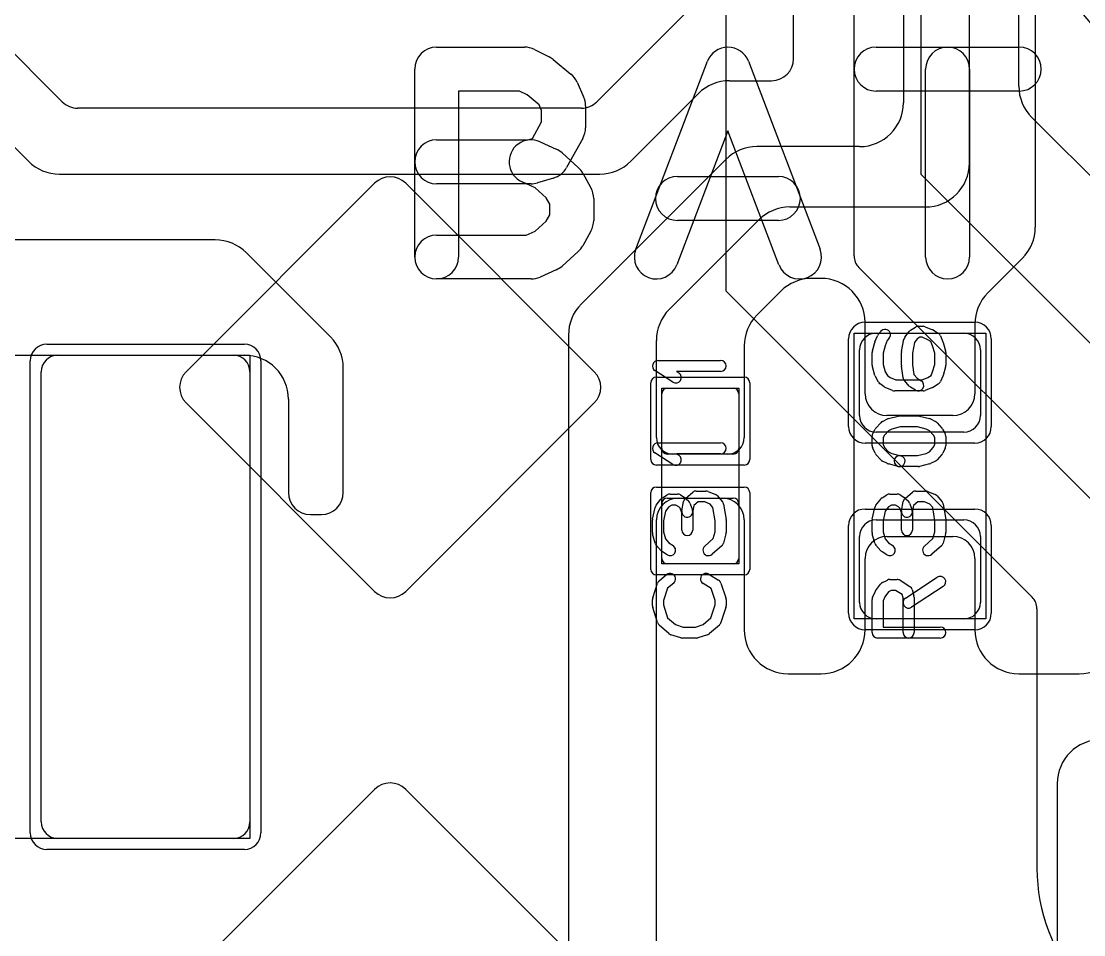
# Model space of a CAD drawing. Extents: x -3.2 to 23.2, y -0.5 to 25.
# Drawn here: x 11.859 to 16.696, y 8.737 to 12.896 of the extents above; entities that cross this region are included whole.
import ezdxf

# ---------------------------------------------------------------- set-up
doc = ezdxf.new("R2010")
doc.units = 0
for name, color, linetype in [('L1', 3, 'CONTINUOUS'), ('L4', 3, 'CONTINUOUS'), ('MetalMask-A', 176, 'CONTINUOUS'), ('PartsArea-A', 111, 'CONTINUOUS'), ('PartsSilk-A', 221, 'CONTINUOUS'), ('Resist-A', 2, 'CONTINUOUS'), ('Silk-A', 140, 'CONTINUOUS')]:
    doc.layers.add(name, color=color, linetype=linetype)

msp = doc.modelspace()

# ---------------------------------------------------------------- linework, layer by layer
at = {"layer": 'L1'}
for p, q in [((16.475, 14.51716), (16.475, 11.95784)), ((16.175, 12.25), (16.175, 14.325)), ((15.375, 12.725), (15.375, 13.32503)), ((15.875, 13.32503), (15.875, 12.525)), ((15.04571, 13.09571), (14.47929, 12.52929)), ((12.04571, 12.52929), (11.67929, 12.89571)), ((15.08284, 12.625), (15.275, 12.625)), ((11.55858, 12.59142), (11.89142, 12.25858)), ((14.63358, 12.25858), (14.94142, 12.56642)), ((14.40858, 12.5), (12.11642, 12.5)), ((15.675, 12.325), (15.20784, 12.325)), ((15.06642, 12.26642), (14.40858, 11.60858)), ((12.03284, 12.2), (14.49216, 12.2)), ((15.35784, 12.05), (15.975, 12.05)), ((14.80858, 11.58358), (15.21642, 11.99142)), ((12.74216, 11.9), (11.58284, 11.9)), ((13.26642, 11.45858), (12.88358, 11.84142)), ((16.41642, 11.81642), (16.25858, 11.65858)), ((15.5, 11.725), (15.45784, 11.725)), ((15.31642, 11.66642), (15.20858, 11.55858)), ((15.7, 11.2), (15.7, 11.525)), ((16.2, 11.51716), (16.2, 11.2)), ((14.35, 11.46716), (14.35, 8.5)), ((15.75, 11.475), (16.15, 11.475)), ((14.75, 10.99997), (14.75, 11.44216)), ((15.15, 11.41716), (15.15, 10.99997)), ((11.775, 11.375), (12.875, 11.375)), ((12.025, 11.375), (12.825, 11.375)), ((15.675, 11.1), (15.675, 11.4)), ((16.225, 11.4), (16.225, 11.1)), ((11.95, 9.25), (11.95, 11.3)), ((12.9, 11.3), (12.9, 9.25)), ((13.325, 10.75), (13.325, 11.31716)), ((14.8, 11.225), (15.1, 11.225)), ((13.075, 11.175), (13.075, 10.75)), ((14.775, 10.95), (14.775, 11.2)), ((15.125, 11.2), (15.125, 10.95)), ((16.1, 11.1), (15.8, 11.1)), ((16.15, 11.025), (15.75, 11.025)), ((15.1, 10.925), (14.8, 10.925)), ((15.07503, 10.925), (14.82497, 10.925)), ((14.775, 10.45), (14.775, 10.7)), ((14.8, 10.725), (15.1, 10.725)), ((14.85, 10.725), (15.05, 10.725)), ((15.125, 10.7), (15.125, 10.45)), ((13.175, 10.65), (13.225, 10.65)), ((14.75, 8.11642), (14.75, 10.625)), ((15.15, 10.625), (15.15, 10.125)), ((15.75, 10.625), (16.15, 10.625)), ((15.675, 10.25), (15.675, 10.55)), ((15.8, 10.55), (16.1, 10.55)), ((16.225, 10.55), (16.225, 10.25)), ((15.7, 10.125), (15.7, 10.45)), ((16.2, 10.45), (16.2, 10.125)), ((15.1, 10.425), (14.8, 10.425)), ((16.15, 10.175), (15.75, 10.175)), ((15.35, 9.925), (15.5, 9.925)), ((16.4, 9.925), (16.675, 9.925)), ((16.575, 9.425), (16.575, 4.54142)), ((12.825, 9.175), (12.025, 9.175))]:
    msp.add_line(p, q, dxfattribs=at)
for centre, radius, start, end in [((15.275, 12.725), 0.1, -90, 0), ((15.08284, 12.425), 0.2, 90, 135), ((12.11642, 12.6), 0.1, -135, -90), ((14.40858, 12.6), 0.1, -90, -45), ((15.675, 12.525), 0.2, -90, 0), ((15.20784, 12.125), 0.2, 90, 135), ((12.03284, 12.4), 0.2, -135, -90), ((14.49216, 12.4), 0.2, -90, -45), ((15.975, 12.25), 0.2, -90, 0), ((15.35784, 11.85), 0.2, 90, 135), ((16.275, 11.95784), 0.2, -45, 0), ((12.74216, 11.7), 0.2, 45, 90), ((15.45784, 11.525), 0.2, 90, 135), ((15.5, 11.525), 0.2, 0, 90), ((16.4, 11.51716), 0.2, 135, 180), ((14.55, 11.46716), 0.2, 135, 180), ((14.95, 11.44216), 0.2, 135, 180), ((15.35, 11.41716), 0.2, 135, 180), ((15.75, 11.4), 0.075, 90, 180), ((16.15, 11.4), 0.075, 0, 90), ((13.125, 11.31716), 0.2, 0, 45), ((12.025, 11.3), 0.075, 90, 180), ((12.825, 11.3), 0.075, 0, 90), ((12.875, 11.175), 0.2, 0, 90), ((14.8, 11.2), 0.025, 90, 180), ((15.1, 11.2), 0.025, 0, 90), ((15.8, 11.2), 0.1, 180, -90), ((16.1, 11.2), 0.1, -90, 0), ((15.75, 11.1), 0.075, 180, -90), ((16.15, 11.1), 0.075, -90, 0), ((14.82497, 10.99997), 0.07497, 180, -90), ((15.07503, 10.99997), 0.07497, -90, 0), ((14.8, 10.95), 0.025, 180, -90), ((15.1, 10.95), 0.025, -90, 0), ((13.175, 10.75), 0.1, 180, -90), ((13.225, 10.75), 0.1, -90, 0), ((14.85, 10.625), 0.1, 90, 180), ((14.8, 10.7), 0.025, 90, 180), ((15.05, 10.625), 0.1, 0, 90), ((15.1, 10.7), 0.025, 0, 90), ((15.75, 10.55), 0.075, 90, 180), ((16.15, 10.55), 0.075, 0, 90), ((15.8, 10.45), 0.1, 90, 180), ((16.1, 10.45), 0.1, 0, 90), ((14.8, 10.45), 0.025, 180, -90), ((15.1, 10.45), 0.025, -90, 0), ((15.75, 10.25), 0.075, 180, -90), ((16.15, 10.25), 0.075, -90, 0), ((15.35, 10.125), 0.2, 180, -90), ((15.5, 10.125), 0.2, -90, 0), ((16.4, 10.125), 0.2, 180, -90), ((16.675, 10.125), 0.2, -90, 0), ((16.775, 9.425), 0.2, 90, 180), ((12.025, 9.25), 0.075, 180, -90), ((12.825, 9.25), 0.075, -90, 0)]:
    msp.add_arc(centre, radius, start, end, dxfattribs=at)
at = {"layer": 'L4'}
for p, q in [((16.4, 12.6), (16.4, 15.825)), ((15.06563, 14.62552), (15.06563, 11.66896)), ((15.95356, 14.59395), (15.95356, 12.2)), ((15.65, 11.82749), (15.65, 14.49646)), ((17.03358, 11.88358), (16.45858, 12.45858)), ((15.95356, 12.2), (17.45178, 10.70178)), ((13.46763, 12.1585), (12.60904, 11.29991)), ((14.46762, 11.29991), (13.60903, 12.1585)), ((17.025, 10.42145), (15.67196, 11.77448)), ((15.06563, 11.66896), (16.46081, 10.27377)), ((12.60904, 11.15849), (13.46762, 10.29991)), ((13.60904, 10.29991), (14.46762, 11.15849)), ((16.48278, 10.22074), (16.48278, 9.03765)), ((13.46763, 9.3985), (12.60904, 8.53991)), ((14.46762, 8.53991), (13.60903, 9.3985))]:
    msp.add_line(p, q, dxfattribs=at)
for centre, radius, start, end in [((16.6, 12.6), 0.2, 180, -135), ((13.53833, 12.0878), 0.09998, 45, 135), ((15.72497, 11.82749), 0.07497, 180, -135), ((12.67975, 11.2292), 0.1, 135, -135), ((14.39691, 11.2292), 0.1, -45, 45), ((13.53833, 10.37062), 0.1, -135, -45), ((16.40778, 10.22074), 0.075, 0, 45), ((13.53833, 9.3278), 0.09998, 45, 135), ((17.28278, 9.03765), 0.8, 180, -138.51426)]:
    msp.add_arc(centre, radius, start, end, dxfattribs=at)
at = {"layer": 'MetalMask-A'}
for p, q in [((15.75, 11.475), (16.15, 11.475)), ((12.025, 11.375), (12.825, 11.375)), ((15.675, 11.1), (15.675, 11.4)), ((16.225, 11.4), (16.225, 11.1)), ((11.95, 9.25), (11.95, 11.3)), ((12.9, 11.3), (12.9, 9.25)), ((14.8, 11.225), (15.1, 11.225)), ((14.775, 10.95), (14.775, 11.2)), ((15.125, 11.2), (15.125, 10.95)), ((16.15, 11.025), (15.75, 11.025)), ((15.1, 10.925), (14.8, 10.925)), ((14.775, 10.45), (14.775, 10.7)), ((14.8, 10.725), (15.1, 10.725)), ((15.125, 10.7), (15.125, 10.45)), ((15.75, 10.625), (16.15, 10.625)), ((15.675, 10.25), (15.675, 10.55)), ((16.225, 10.55), (16.225, 10.25)), ((15.1, 10.425), (14.8, 10.425)), ((16.15, 10.175), (15.75, 10.175)), ((12.825, 9.175), (12.025, 9.175))]:
    msp.add_line(p, q, dxfattribs=at)
for centre, radius, start, end in [((15.75, 11.4), 0.075, 90, 180), ((16.15, 11.4), 0.075, 0, 90), ((12.025, 11.3), 0.075, 90, 180), ((12.825, 11.3), 0.075, 0, 90), ((14.8, 11.2), 0.025, 90, 180), ((15.1, 11.2), 0.025, 0, 90), ((15.75, 11.1), 0.075, 180, -90), ((16.15, 11.1), 0.075, -90, 0), ((14.8, 10.95), 0.025, 180, -90), ((15.1, 10.95), 0.025, -90, 0), ((14.8, 10.7), 0.025, 90, 180), ((15.1, 10.7), 0.025, 0, 90), ((15.75, 10.55), 0.075, 90, 180), ((16.15, 10.55), 0.075, 0, 90), ((14.8, 10.45), 0.025, 180, -90), ((15.1, 10.45), 0.025, -90, 0), ((15.75, 10.25), 0.075, 180, -90), ((16.15, 10.25), 0.075, -90, 0), ((12.025, 9.25), 0.075, 180, -90), ((12.825, 9.25), 0.075, -90, 0)]:
    msp.add_arc(centre, radius, start, end, dxfattribs=at)
at = {"layer": 'PartsArea-A'}
for p, q in [((15.65, 10.175), (15.65, 11.475)), ((15.65, 11.475), (16.25, 11.475)), ((16.25, 11.475), (16.25, 10.175)), ((9.7, 11.375), (12.9, 11.375)), ((12.9, 11.375), (12.9, 9.175)), ((14.775, 10.425), (14.775, 11.225)), ((14.775, 11.225), (15.125, 11.225)), ((15.125, 11.225), (15.125, 10.425)), ((15.125, 10.425), (14.775, 10.425)), ((16.25, 10.175), (15.65, 10.175)), ((12.9, 9.175), (9.7, 9.175))]:
    msp.add_line(p, q, dxfattribs=at)
at = {"layer": 'PartsSilk-A'}
for p, q in [((15.74531, 11.43567), (15.75642, 11.46345)), ((15.76011, 11.46979), (15.77122, 11.48368)), ((15.88176, 11.45794), (15.90028, 11.48294)), ((15.90713, 11.48926), (15.92935, 11.50314)), ((15.94259, 11.50694), (15.96481, 11.50694)), ((15.97442, 11.50502), (16.00776, 11.49114)), ((16.0114, 11.48926), (16.03362, 11.47537)), ((16.04358, 11.46345), (16.05469, 11.43567)), ((15.73337, 11.39437), (15.74448, 11.43326)), ((15.79221, 11.41829), (15.78241, 11.384)), ((15.80147, 11.44145), (15.79221, 11.41829)), ((15.81026, 11.45244), (15.80147, 11.44145)), ((15.86623, 11.3924), (15.87734, 11.44796)), ((15.92527, 11.43267), (15.91574, 11.38502)), ((15.93764, 11.44937), (15.92527, 11.43267)), ((15.94976, 11.45694), (15.93764, 11.44937)), ((15.95981, 11.45694), (15.94976, 11.45694)), ((15.98664, 11.44577), (15.95981, 11.45694)), ((16.00019, 11.4373), (15.98664, 11.44577)), ((16.00779, 11.41829), (16.00019, 11.4373)), ((16.01759, 11.384), (16.00779, 11.41829)), ((16.05552, 11.43326), (16.06663, 11.39437)), ((15.73241, 11.32917), (15.73241, 11.3875)), ((15.78241, 11.384), (15.78241, 11.33267)), ((15.86574, 11.32917), (15.86574, 11.3875)), ((15.91574, 11.38502), (15.91574, 11.33092)), ((16.01759, 11.33267), (16.01759, 11.384)), ((16.06759, 11.3875), (16.06759, 11.32917)), ((14.75741, 11.35139), (15.04259, 11.35139)), ((15.74448, 11.28341), (15.73337, 11.3223)), ((15.78241, 11.33267), (15.79167, 11.30025)), ((15.87339, 11.27291), (15.86598, 11.32569)), ((15.91574, 11.33092), (15.92186, 11.28735)), ((16.00792, 11.29883), (16.01759, 11.33267)), ((16.06663, 11.3223), (16.05552, 11.28341)), ((14.8253, 11.25263), (14.74382, 11.30541)), ((15.04259, 11.30139), (14.84199, 11.30139)), ((14.84199, 11.30139), (14.85248, 11.29459)), ((15.76182, 11.25254), (15.74701, 11.27754)), ((15.79167, 11.30025), (15.80231, 11.2823)), ((15.80231, 11.2823), (15.81435, 11.27327)), ((15.81435, 11.27327), (15.84019, 11.2625)), ((15.92186, 11.28735), (15.93667, 11.27068)), ((15.93667, 11.27068), (15.95584, 11.2587)), ((15.95981, 11.2625), (15.98664, 11.27368)), ((15.98664, 11.27368), (16.00063, 11.28242)), ((16.00063, 11.28242), (16.00792, 11.29883)), ((16.05433, 11.28013), (16.04322, 11.25513)), ((15.78685, 11.23139), (15.76833, 11.24528)), ((15.82558, 11.21442), (15.79224, 11.22831)), ((15.84019, 11.2625), (15.95981, 11.2625)), ((15.90168, 11.23478), (15.87946, 11.25978)), ((15.92934, 11.2163), (15.90712, 11.23019)), ((16.00776, 11.22831), (15.97442, 11.21442)), ((16.03362, 11.24408), (16.0114, 11.23019)), ((15.96481, 11.2125), (15.83519, 11.2125)), ((15.77956, 11.07375), (15.80178, 11.08486)), ((15.8069, 11.08675), (15.85135, 11.09786)), ((15.85741, 11.09861), (15.94259, 11.09861)), ((15.94865, 11.09786), (15.9931, 11.08675)), ((15.99822, 11.08486), (16.02044, 11.07375)), ((15.7357, 11.01934), (15.74681, 11.03879)), ((15.74983, 11.043), (15.77205, 11.068)), ((15.80623, 11.03118), (15.78894, 11.01173)), ((15.82169, 11.03891), (15.80623, 11.03118)), ((15.86049, 11.04861), (15.82169, 11.03891)), ((15.93951, 11.04861), (15.86049, 11.04861)), ((15.97831, 11.03891), (15.93951, 11.04861)), ((15.99377, 11.03118), (15.97831, 11.03891)), ((16.01106, 11.01173), (15.99377, 11.03118)), ((16.02795, 11.068), (16.05017, 11.043)), ((16.05319, 11.03879), (16.0643, 11.01934)), ((15.73241, 10.9625), (15.73241, 11.00694)), ((15.78894, 11.01173), (15.78241, 11.0003)), ((15.78241, 11.0003), (15.78241, 10.9684)), ((16.01759, 11.0003), (16.01106, 11.01173)), ((16.01759, 10.9684), (16.01759, 11.0003)), ((16.06759, 11.00694), (16.06759, 10.9625)), ((14.75741, 10.97639), (15.04259, 10.97639)), ((15.74616, 10.9291), (15.73505, 10.95132)), ((15.78241, 10.9684), (15.7894, 10.95442)), ((15.7894, 10.95442), (15.80623, 10.93549)), ((15.80623, 10.93549), (15.82169, 10.92776)), ((15.97831, 10.92776), (15.99377, 10.93549)), ((15.99377, 10.93549), (16.0106, 10.95442)), ((16.0106, 10.95442), (16.01759, 10.9684)), ((16.06495, 10.95132), (16.05384, 10.9291)), ((14.8253, 10.87763), (14.74382, 10.93041)), ((15.04259, 10.92639), (14.84199, 10.92639)), ((14.84199, 10.92639), (14.85248, 10.91959)), ((15.77205, 10.89867), (15.74983, 10.92367)), ((15.80178, 10.88181), (15.77956, 10.89292)), ((15.82169, 10.92776), (15.86347, 10.91731)), ((15.85741, 10.91806), (15.93951, 10.91806)), ((15.93951, 10.91806), (15.97831, 10.92776)), ((16.02044, 10.89292), (15.99822, 10.88181)), ((16.05017, 10.92367), (16.02795, 10.89867)), ((15.85135, 10.86881), (15.8069, 10.87992)), ((15.94259, 10.86806), (15.85741, 10.86806)), ((15.9931, 10.87992), (15.94865, 10.86881)), ((14.77749, 10.72537), (14.79971, 10.73926)), ((14.81296, 10.74306), (14.8463, 10.74306)), ((14.85955, 10.73926), (14.88177, 10.72537)), ((14.88215, 10.72338), (14.91548, 10.75115)), ((14.93148, 10.75694), (14.97593, 10.75694)), ((14.98554, 10.75502), (15.01887, 10.74114)), ((15.77749, 10.72537), (15.79971, 10.73926)), ((15.81296, 10.74306), (15.8463, 10.74306)), ((15.85955, 10.73926), (15.88177, 10.72537)), ((15.88215, 10.72338), (15.91548, 10.75115)), ((15.93148, 10.75694), (15.97593, 10.75694)), ((15.98554, 10.75502), (16.01887, 10.74114)), ((14.749, 10.69201), (14.77122, 10.71979)), ((14.82013, 10.69306), (14.8076, 10.68523)), ((14.83913, 10.69306), (14.82013, 10.69306)), ((14.85285, 10.68448), (14.83913, 10.69306)), ((14.86613, 10.66688), (14.87354, 10.70855)), ((14.8862, 10.72185), (14.89731, 10.71074)), ((14.90313, 10.7016), (14.91424, 10.67104)), ((14.92117, 10.69081), (14.91535, 10.65812)), ((14.94053, 10.70694), (14.92117, 10.69081)), ((14.97093, 10.70694), (14.94053, 10.70694)), ((14.99437, 10.69718), (14.97093, 10.70694)), ((15.00795, 10.68191), (14.99437, 10.69718)), ((15.02795, 10.73467), (15.05017, 10.70967)), ((15.05617, 10.69701), (15.06728, 10.62756)), ((15.749, 10.69201), (15.77122, 10.71979)), ((15.82013, 10.69306), (15.8076, 10.68523)), ((15.83913, 10.69306), (15.82013, 10.69306)), ((15.85285, 10.68448), (15.83913, 10.69306)), ((15.86613, 10.66688), (15.87354, 10.70855)), ((15.8862, 10.72185), (15.89731, 10.71074)), ((15.90313, 10.7016), (15.91424, 10.67104)), ((15.92117, 10.69081), (15.91535, 10.65812)), ((15.94053, 10.70694), (15.92117, 10.69081)), ((15.97093, 10.70694), (15.94053, 10.70694)), ((15.99437, 10.69718), (15.97093, 10.70694)), ((16.00795, 10.68191), (15.99437, 10.69718)), ((16.02795, 10.73467), (16.05017, 10.70967)), ((16.05617, 10.69701), (16.06728, 10.62756)), ((14.73295, 10.62876), (14.74406, 10.68154)), ((14.79176, 10.66542), (14.78241, 10.62101)), ((14.8076, 10.68523), (14.79176, 10.66542)), ((14.85803, 10.6793), (14.85285, 10.68448)), ((14.86574, 10.6581), (14.85803, 10.6793)), ((14.86574, 10.57917), (14.86574, 10.6581)), ((14.91574, 10.6625), (14.91574, 10.57917)), ((15.01759, 10.62162), (15.00795, 10.68191)), ((15.73295, 10.62876), (15.74406, 10.68154)), ((15.79176, 10.66542), (15.78241, 10.62101)), ((15.8076, 10.68523), (15.79176, 10.66542)), ((15.85803, 10.6793), (15.85285, 10.68448)), ((15.86574, 10.6581), (15.85803, 10.6793)), ((15.86574, 10.57917), (15.86574, 10.6581)), ((15.91574, 10.6625), (15.91574, 10.57917)), ((16.01759, 10.62162), (16.00795, 10.68191)), ((14.73241, 10.56806), (14.73241, 10.62361)), ((14.78241, 10.62101), (14.78241, 10.57134)), ((15.01759, 10.57134), (15.01759, 10.62162)), ((15.06759, 10.62361), (15.06759, 10.56806)), ((15.73241, 10.56806), (15.73241, 10.62361)), ((15.78241, 10.62101), (15.78241, 10.57134)), ((16.01759, 10.57134), (16.01759, 10.62162)), ((16.06759, 10.62361), (16.06759, 10.56806)), ((14.74436, 10.51995), (14.73325, 10.56162)), ((14.78241, 10.57134), (14.79115, 10.53856)), ((15.00929, 10.54019), (15.01759, 10.57134)), ((15.06675, 10.56162), (15.05564, 10.51995)), ((15.74436, 10.51995), (15.73325, 10.56162)), ((15.78241, 10.57134), (15.79115, 10.53856)), ((16.00929, 10.54019), (16.01759, 10.57134)), ((16.06675, 10.56162), (16.05564, 10.51995)), ((14.77205, 10.48478), (14.74983, 10.50978)), ((14.79115, 10.53856), (14.80704, 10.52068)), ((14.80704, 10.52068), (14.82621, 10.5087)), ((14.97058, 10.50631), (15.00929, 10.54019)), ((15.04794, 10.50758), (15.0035, 10.46869)), ((15.77205, 10.48478), (15.74983, 10.50978)), ((15.79115, 10.53856), (15.80704, 10.52068)), ((15.80704, 10.52068), (15.82621, 10.5087)), ((15.97058, 10.50631), (16.00929, 10.54019)), ((16.04794, 10.50758), (16.0035, 10.46869)), ((14.79971, 10.4663), (14.77749, 10.48019)), ((15.79971, 10.4663), (15.77749, 10.48019)), ((14.76363, 10.34838), (14.79696, 10.37615)), ((14.98918, 10.37814), (15.03362, 10.35037)), ((15.77956, 10.34042), (15.80178, 10.35153)), ((15.81296, 10.35417), (15.8463, 10.35417)), ((15.88447, 10.26953), (16.02891, 10.36398)), ((14.73369, 10.2704), (14.75591, 10.33707)), ((14.8011, 10.31452), (14.78241, 10.25844)), ((14.82896, 10.33773), (14.8011, 10.31452)), ((14.9995, 10.31273), (14.96268, 10.33574)), ((15.01759, 10.25844), (14.9995, 10.31273)), ((15.04409, 10.33707), (15.06631, 10.2704)), ((15.7483, 10.3022), (15.77052, 10.33276)), ((15.81886, 10.30417), (15.80737, 10.29843)), ((15.83913, 10.30417), (15.81886, 10.30417)), ((15.86913, 10.28542), (15.83913, 10.30417)), ((15.85955, 10.35037), (15.90399, 10.32259)), ((16.05627, 10.32214), (15.91183, 10.22769)), ((15.9149, 10.30783), (15.92231, 10.28005)), ((14.73241, 10.23472), (14.73241, 10.2625)), ((14.78241, 10.25844), (14.78241, 10.23862)), ((15.01759, 10.23862), (15.01759, 10.25844)), ((15.06759, 10.2625), (15.06759, 10.23472)), ((15.73241, 10.1125), (15.73241, 10.2625)), ((15.73456, 10.27265), (15.74567, 10.29765)), ((15.79029, 10.27493), (15.78241, 10.2572)), ((15.78241, 10.2572), (15.78241, 10.1375)), ((15.80737, 10.29843), (15.79029, 10.27493)), ((15.87315, 10.27033), (15.86913, 10.28542)), ((15.87315, 10.1125), (15.87315, 10.27033)), ((15.92315, 10.27361), (15.92315, 10.1125)), ((14.75582, 10.15766), (14.7336, 10.2271)), ((14.78241, 10.23862), (14.80132, 10.17952)), ((14.99868, 10.17952), (15.01759, 10.23862)), ((15.0664, 10.2271), (15.04418, 10.15766)), ((14.80132, 10.17952), (14.83656, 10.14868)), ((14.96344, 10.14868), (14.99868, 10.17952)), ((14.80761, 10.10758), (14.76317, 10.14647)), ((14.83656, 10.14868), (14.87234, 10.1375)), ((14.87234, 10.1375), (14.92766, 10.1375)), ((14.92766, 10.1375), (14.96344, 10.14868)), ((15.03683, 10.14647), (14.99239, 10.10758)), ((15.78241, 10.1375), (16.04259, 10.1375)), ((14.86106, 10.08864), (14.81661, 10.10253)), ((14.93148, 10.0875), (14.86852, 10.0875)), ((14.98339, 10.10253), (14.93894, 10.08864)), ((16.04259, 10.0875), (15.75741, 10.0875))]:
    msp.add_line(p, q, dxfattribs=at)
for centre, start, end in [((15.77963, 11.45417), 141.33303, 158.2071), ((15.79074, 11.46806), -38.66697, 141.34522), ((15.92037, 11.46806), 121.98594, 143.47387), ((15.94259, 11.48194), 90, 121.98594), ((15.96481, 11.48194), 67.39424, 90), ((15.99815, 11.46806), 57.99462, 67.39424), ((16.02037, 11.45417), 21.7929, 57.99462), ((15.76852, 11.42639), 158.2071, 164.05146), ((15.90185, 11.44306), 143.47387, 168.69456), ((16.03148, 11.42639), 15.94854, 21.7929), ((15.75741, 11.3875), 164.05146, 180), ((15.89074, 11.3875), 168.69456, 180), ((16.04259, 11.3875), 0, 15.94854), ((14.75741, 11.32639), 90, -122.93381), ((15.04259, 11.32639), -90, 90), ((15.75741, 11.32917), 180, -164.05146), ((15.89074, 11.32917), 180, -171.99953), ((16.04259, 11.32917), -15.94854, 0), ((14.83889, 11.27361), -122.93354, 57.06619), ((15.76852, 11.29028), -164.05146, -149.36248), ((15.89815, 11.27639), -171.99953, -138.37217), ((16.03148, 11.29028), -23.95086, -15.94854), ((15.78333, 11.26528), -149.36248, -126.8699), ((15.80185, 11.25139), -126.8699, -112.60576), ((15.92037, 11.25139), -138.37217, -122.00538), ((15.94259, 11.2375), -122.00538, 57.98998), ((15.99815, 11.25139), -67.39424, -57.99462), ((16.02037, 11.26528), -57.99462, -23.95086), ((15.83519, 11.2375), -112.60576, -90), ((15.96481, 11.2375), -90, -67.39424), ((15.81296, 11.0625), 104.03068, 116.56505), ((15.85741, 11.07361), 90, 104.03068), ((15.94259, 11.07361), 75.96932, 90), ((15.98704, 11.0625), 63.43495, 75.96932), ((15.76852, 11.02639), 138.37217, 150.26649), ((15.79074, 11.05139), 116.56505, 138.37217), ((16.00926, 11.05139), 41.62783, 63.43495), ((16.03148, 11.02639), 29.73351, 41.62783), ((15.75741, 11.00694), 150.26649, 180), ((16.04259, 11.00694), 0, 29.73351), ((14.75741, 10.95139), 90, -122.93381), ((15.04259, 10.95139), -90, 90), ((15.75741, 10.9625), 180, -153.43495), ((16.04259, 10.9625), -26.56505, 0), ((14.83889, 10.89861), -122.93354, 57.06619), ((15.76852, 10.94028), -153.43495, -138.37217), ((15.79074, 10.91528), -138.37217, -116.56505), ((15.85741, 10.89306), 90, -90), ((15.85741, 10.89306), -104.03068, 75.96679), ((16.00926, 10.91528), -63.43495, -41.62783), ((16.03148, 10.94028), -41.62783, -26.56505), ((15.81296, 10.90417), -116.56505, -104.03068), ((15.94259, 10.89306), -90, -75.96932), ((15.98704, 10.90417), -75.96932, -63.43495), ((14.81296, 10.71806), 90, 122.01002), ((14.8463, 10.71806), 57.99462, 90), ((14.93148, 10.73194), 90, 129.8005), ((14.97593, 10.73194), 67.39424, 90), ((15.00926, 10.71806), 41.62783, 67.39112), ((15.81296, 10.71806), 90, 122.01002), ((15.8463, 10.71806), 57.99462, 90), ((15.93148, 10.73194), 90, 129.8005), ((15.97593, 10.73194), 67.39424, 90), ((16.00926, 10.71806), 41.62783, 67.39112), ((14.76852, 10.67639), 141.33303, 168.11298), ((14.79074, 10.70417), 122.00538, 141.34522), ((14.89815, 10.70417), 129.7909, 169.91674), ((14.86852, 10.70417), 45, 57.98998), ((14.87963, 10.69306), 19.97136, 45), ((15.03148, 10.69306), 9.08937, 41.63069), ((15.76852, 10.67639), 141.33303, 168.11298), ((15.79074, 10.70417), 122.00538, 141.34522), ((15.89815, 10.70417), 129.7909, 169.91674), ((15.86852, 10.70417), 45, 57.98998), ((15.87963, 10.69306), 19.97136, 45), ((16.03148, 10.69306), 9.08937, 41.63069), ((14.89074, 10.6625), 169.90837, -10.08326), ((14.89074, 10.6625), 0, 19.97859), ((15.89074, 10.6625), 169.90837, -10.08326), ((15.89074, 10.6625), 0, 19.97859), ((14.75741, 10.62361), 168.11016, 180), ((15.04259, 10.62361), 0, 9.08867), ((15.75741, 10.62361), 168.11016, 180), ((16.04259, 10.62361), 0, 9.08867), ((14.75741, 10.56806), 180, -165.07115), ((14.89074, 10.57917), 180, 0), ((15.04259, 10.56806), -14.92551, 0), ((15.75741, 10.56806), 180, -165.07115), ((15.89074, 10.57917), 180, 0), ((16.04259, 10.56806), -14.92551, 0), ((14.76852, 10.52639), -165.07449, -138.36931), ((14.81296, 10.4875), -122.00538, 57.98998), ((14.98704, 10.4875), 131.18808, -48.81042), ((15.03148, 10.52639), -48.81192, -14.92885), ((15.76852, 10.52639), -165.07449, -138.36931), ((15.81296, 10.4875), -122.00538, 57.98998), ((15.98704, 10.4875), 131.18808, -48.81042), ((16.03148, 10.52639), -48.81192, -14.92885), ((14.79074, 10.50139), -138.37217, -122.01002), ((15.79074, 10.50139), -138.37217, -122.01002), ((14.81296, 10.35694), -50.2091, 129.8005), ((14.97593, 10.35694), 57.99462, -122.00075), ((15.81296, 10.32917), 90, 116.56505), ((15.8463, 10.32917), 57.99462, 90), ((16.04259, 10.34306), -56.81854, 123.18086), ((14.77963, 10.32917), 129.7909, 161.57954), ((15.02037, 10.32917), 18.42046, 57.99462), ((15.79074, 10.31806), 116.56505, 143.97932), ((15.89074, 10.30139), 14.92551, 57.98998), ((14.75741, 10.2625), 161.57954, 180), ((15.04259, 10.2625), 0, 18.42046), ((15.75741, 10.2625), 156.04915, 180), ((15.76852, 10.2875), 143.98274, 156.03964), ((15.89815, 10.24861), 123.18146, -56.81914), ((15.89815, 10.27361), 0, 14.93527), ((14.75741, 10.23472), 180, -162.25358), ((15.04259, 10.23472), -17.74642, 0), ((14.77963, 10.16528), -162.25358, -131.18808), ((15.02037, 10.16528), -48.81192, -17.74642), ((15.75741, 10.1125), 180, -90), ((15.89815, 10.1125), 180, 0), ((16.04259, 10.1125), -90, 90), ((14.82407, 10.12639), -131.18808, -107.36223), ((14.86852, 10.1125), -107.36223, -90), ((14.93148, 10.1125), -90, -72.63777), ((14.97593, 10.12639), -72.63777, -48.81192)]:
    msp.add_arc(centre, 0.025, start, end, dxfattribs=at)
at = {"layer": 'Resist-A'}
for p, q in [((15.7, 11.525), (16.2, 11.525)), ((11.975, 11.425), (12.875, 11.425)), ((15.625, 11.05), (15.625, 11.45)), ((16.275, 11.45), (16.275, 11.05)), ((11.9, 9.2), (11.9, 11.35)), ((12.95, 11.35), (12.95, 9.2)), ((14.75, 11.275), (15.15, 11.275)), ((14.725, 10.9), (14.725, 11.25)), ((15.175, 11.25), (15.175, 10.9)), ((16.2, 10.975), (15.7, 10.975)), ((15.15, 10.875), (14.75, 10.875)), ((14.725, 10.4), (14.725, 10.75)), ((14.75, 10.775), (15.15, 10.775)), ((15.175, 10.75), (15.175, 10.4)), ((15.7, 10.675), (16.2, 10.675)), ((15.625, 10.2), (15.625, 10.6)), ((16.275, 10.6), (16.275, 10.2)), ((15.15, 10.375), (14.75, 10.375)), ((16.2, 10.125), (15.7, 10.125)), ((12.875, 9.125), (11.975, 9.125))]:
    msp.add_line(p, q, dxfattribs=at)
for centre, radius, start, end in [((15.7, 11.45), 0.075, 90, 180), ((16.2, 11.45), 0.075, 0, 90), ((11.975, 11.35), 0.075, 90, 180), ((12.875, 11.35), 0.075, 0, 90), ((14.75, 11.25), 0.025, 90, 180), ((15.15, 11.25), 0.025, 0, 90), ((15.7, 11.05), 0.075, 180, -90), ((16.2, 11.05), 0.075, -90, 0), ((14.75, 10.9), 0.025, 180, -90), ((15.15, 10.9), 0.025, -90, 0), ((14.75, 10.75), 0.025, 90, 180), ((15.15, 10.75), 0.025, 0, 90), ((15.7, 10.6), 0.075, 90, 180), ((16.2, 10.6), 0.075, 0, 90), ((14.75, 10.4), 0.025, 180, -90), ((15.15, 10.4), 0.025, -90, 0), ((15.7, 10.2), 0.075, 180, -90), ((16.2, 10.2), 0.075, -90, 0), ((11.975, 9.2), 0.075, 180, -90), ((12.875, 9.2), 0.075, -90, 0)]:
    msp.add_arc(centre, radius, start, end, dxfattribs=at)
at = {"layer": 'Silk-A'}
for p, q in [((13.75, 12.77778), (14.15, 12.77778)), ((15.75, 12.77778), (16.40185, 12.77778)), ((14.19473, 12.76722), (14.2614, 12.73388)), ((14.27999, 12.72184), (14.36147, 12.65518)), ((13.65, 11.82222), (13.65, 12.67778)), ((14.65655, 11.85782), (14.98248, 12.71338)), ((15.16938, 12.71338), (15.4953, 11.85782)), ((15.97593, 11.82222), (15.97593, 12.67778)), ((16.17593, 12.67778), (16.17593, 11.82222)), ((14.12639, 12.57778), (13.85, 12.57778)), ((13.85, 12.57778), (13.85, 11.82222)), ((14.16198, 12.55998), (14.12639, 12.57778)), ((14.38953, 12.61839), (14.41916, 12.55172)), ((16.40185, 12.57778), (15.75, 12.57778)), ((14.21643, 12.51544), (14.16198, 12.55998)), ((14.22778, 12.48989), (14.21643, 12.51544)), ((14.22778, 12.43702), (14.22778, 12.48989)), ((14.42778, 12.51111), (14.42778, 12.41111)), ((14.18603, 12.36188), (14.22778, 12.43702)), ((15.07593, 12.39688), (14.84345, 11.78662)), ((15.3084, 11.78662), (15.07593, 12.39688)), ((13.75, 12.35556), (14.16495, 12.35556)), ((14.16495, 12.35556), (14.18603, 12.36188)), ((14.22068, 12.34675), (14.29475, 12.31341)), ((14.41519, 12.36254), (14.34111, 12.22921)), ((14.32059, 12.29656), (14.39467, 12.2299)), ((14.4152, 12.20412), (14.45223, 12.13745)), ((14.8463, 12.18889), (15.30556, 12.18889)), ((14.17963, 12.15556), (13.75, 12.15556)), ((14.19842, 12.13744), (14.13858, 12.16437)), ((14.28243, 12.182), (14.20836, 12.15978)), ((14.24847, 12.0924), (14.19842, 12.13744)), ((14.26481, 12.06298), (14.24847, 12.0924)), ((14.26481, 12.0148), (14.26481, 12.06298)), ((14.46481, 12.08889), (14.46481, 11.98889)), ((14.24847, 11.98538), (14.26481, 12.0148)), ((14.19842, 11.94034), (14.24847, 11.98538)), ((15.30556, 11.98889), (14.8463, 11.98889)), ((13.75, 11.92222), (14.15816, 11.92222)), ((14.15816, 11.92222), (14.19842, 11.94034)), ((14.45223, 11.94033), (14.4152, 11.87366)), ((14.39467, 11.84788), (14.32059, 11.78122)), ((14.29475, 11.76437), (14.22068, 11.73103)), ((14.17963, 11.72222), (13.75, 11.72222))]:
    msp.add_line(p, q, dxfattribs=at)
for centre, radius, start, end in [((18.1, 14.05), 1.8, 180, -2.29053), ((13.75, 12.67778), 0.1, 90, 180), ((14.15, 12.67778), 0.1, 63.42982, 90), ((15.07593, 12.67778), 0.1, 20.85446, 159.1454), ((15.75, 12.67778), 0.1, 90, -90), ((16.07593, 12.67778), 0.1, 0, 180), ((16.40185, 12.67778), 0.1, -90, 90), ((14.21667, 12.64444), 0.1, 50.71382, 63.43151), ((14.29815, 12.57778), 0.1, 23.96074, 50.71289), ((14.32778, 12.51111), 0.1, 0, 23.96169), ((14.32778, 12.41111), 0.1, -29.05906, 0), ((13.75, 12.25556), 0.1, 90, -90), ((14.17963, 12.25556), 0.1, 65.76468, -114.23321), ((14.2537, 12.22222), 0.1, 48.0196, 65.76679), ((14.2537, 12.27778), 0.1, -73.30295, -29.05716), ((14.32778, 12.15556), 0.1, 29.05127, 48.01792), ((14.8463, 12.08889), 0.1, 90, -90), ((15.30556, 12.08889), 0.1, -90, 90), ((14.17963, 12.25556), 0.1, -90, -73.30146), ((14.36481, 12.08889), 0.1, 0, 29.04877), ((14.36481, 11.98889), 0.1, -29.05127, 0), ((13.75, 11.82222), 0.1, 90, -90), ((14.32778, 11.92222), 0.1, -48.0196, -29.04877), ((14.75, 11.82222), 0.1, 159.14554, -20.8546), ((15.40185, 11.82222), 0.1, -159.14554, 20.85401), ((13.75, 11.82222), 0.1, 180, 0), ((16.07593, 11.82222), 0.1, 180, 0), ((14.2537, 11.85556), 0.1, -65.76468, -48.01792), ((14.17963, 11.82222), 0.1, -90, -65.76679)]:
    msp.add_arc(centre, radius, start, end, dxfattribs=at)

doc.saveas('drawing.dxf')
